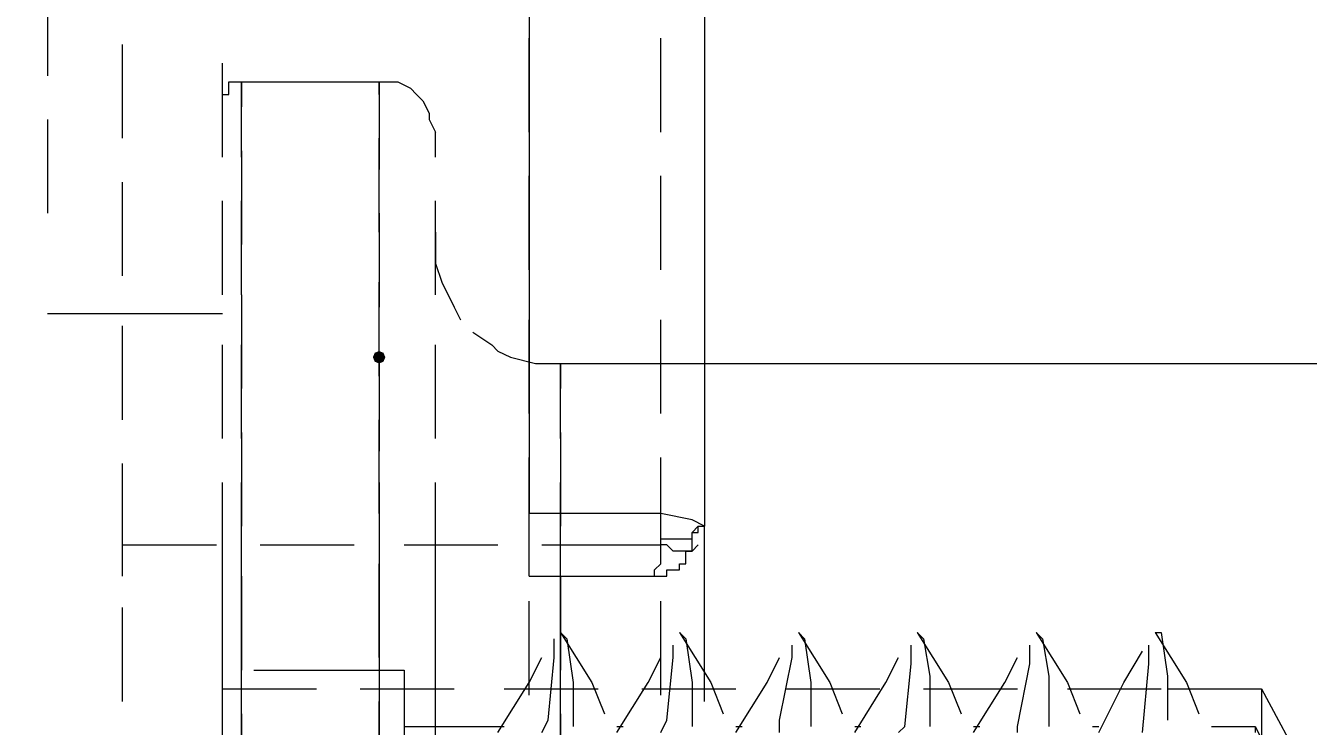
# Model space of a CAD drawing. Header units: millimetres. Extents: x 89051 to 218395, y -330386 to -125649.
# Drawn here: x 90757.02 to 90781.83, y -134294.73 to -134281.17 of the extents above; entities that cross this region are included whole.
import ezdxf

# ---------------------------------------------------------------- set-up
doc = ezdxf.new("R2010")
doc.units = ezdxf.units.MM
doc.header["$LTSCALE"] = 13
doc.layers.add('C00-00-00', color=7, linetype='Continuous')
doc.layers.add('标注、文本', color=3, linetype='Continuous', lineweight=25)
doc.styles.get("Standard").update_dxf_attribs({"font": 'gbenor.shx', "bigfont": 'gbcbig.shx'})
doc.dimstyles.new('1-15', dxfattribs={"dimscale": 20, "dimtxt": 3.5, "dimasz": 2, "dimexe": 1.5, "dimexo": 0.5, "dimgap": 0.5, "dimtad": 1, "dimtoh": 1, "dimdec": 1, "dimdsep": 46, "dimtxsty": 'Standard', "dimcen": 2.5, "dimclrd": 3, "dimclre": 3, "dimclrt": 3, "dimadec": 0, "dimazin": 2, "dimtfac": 1, "dimtdec": 1, "dimtmove": 0, "dimatfit": 2, "dimfxl": 1, "dimarcsym": 0})

# ---------------------------------------------------------------- blocks, each defined once
blk = doc.blocks.new('225635')
at = {"layer": 'C00-00-00'}
h = blk.add_hatch(color=256, dxfattribs=at)
h.dxf.hatch_style = 2
h.paths.add_polyline_path([(72476.893, -125597.877), (72476.808, -125597.912), (72476.772, -125597.998), (72476.808, -125598.083), (72476.893, -125598.119), (72476.979, -125598.083), (72477.014, -125597.998), (72476.979, -125597.912)])
at = {"layer": 'C00-00-00', "lineweight": 15}
for points in [[(72479.797, -125571.497), (72479.797, -125571.739), (72479.797, -125572.223), (72479.797, -125572.828), (72479.797, -125573.554), (72479.797, -125574.643), (72479.797, -125575.732), (72479.797, -125577.063), (72479.797, -125578.636), (72479.797, -125580.331), (72479.797, -125582.146), (72479.797, -125584.082), (72479.797, -125586.139), (72479.797, -125588.438), (72479.797, -125590.737), (72479.797, -125593.157), (72479.797, -125595.699), (72479.797, -125598.361), (72479.797, -125601.023)], [(72483.186, -125574.764), (72483.186, -125574.885), (72483.186, -125575.006), (72483.186, -125575.49), (72483.186, -125576.095), (72483.186, -125576.821), (72483.186, -125577.91), (72483.186, -125578.999), (72483.186, -125580.331), (72483.186, -125581.904), (72483.186, -125583.477), (72483.186, -125585.292), (72483.186, -125587.228), (72483.186, -125589.406), (72483.186, -125591.584), (72483.186, -125593.883), (72483.186, -125596.183), (72483.186, -125598.724), (72483.186, -125601.265)], [(72470.48, -125590.737), (72470.48, -125591.826)], [(72470.48, -125591.826), (72470.48, -125592.552)], [(72479.797, -125592.431), (72479.797, -125591.826)], [(72482.339, -125592.068), (72482.339, -125591.826)], [(72471.932, -125592.068), (72471.932, -125591.947)], [(72471.932, -125593.52), (72471.932, -125592.068)], [(72482.339, -125593.52), (72482.339, -125592.068)], [(72473.868, -125592.794), (72473.868, -125592.31)], [(72479.797, -125593.641), (72479.797, -125592.431)], [(72473.868, -125594.125), (72473.868, -125592.794)], [(72473.989, -125592.794), (72473.989, -125592.673)], [(72473.989, -125592.673), (72474.11, -125592.673)], [(72473.989, -125592.915), (72473.989, -125592.794)], [(72474.11, -125592.673), (72474.231, -125592.673)], [(72474.231, -125592.673), (72476.046, -125592.673)], [(72474.231, -125592.794), (72474.231, -125592.673)], [(72474.231, -125592.673), (72474.231, -125592.915)], [(72474.231, -125593.157), (72474.231, -125592.794)], [(72476.046, -125592.673), (72476.893, -125592.673)], [(72476.893, -125592.673), (72477.135, -125592.673)], [(72476.893, -125592.794), (72476.893, -125592.673)], [(72476.893, -125592.673), (72476.893, -125592.915)], [(72476.893, -125592.915), (72476.893, -125592.794)], [(72477.135, -125592.673), (72477.256, -125592.673)], [(72477.256, -125592.673), (72477.498, -125592.794)], [(72477.498, -125592.794), (72477.619, -125592.915)], [(72473.868, -125592.915), (72473.989, -125592.915)], [(72474.231, -125592.915), (72474.231, -125593.157)], [(72476.893, -125592.915), (72476.893, -125593.278)], [(72477.619, -125592.915), (72477.74, -125593.036)], [(72477.74, -125593.036), (72477.861, -125593.278)], [(72474.231, -125593.641), (72474.231, -125593.157)], [(72476.893, -125593.278), (72476.893, -125593.883)], [(72477.861, -125593.278), (72477.861, -125593.399)], [(72470.48, -125593.399), (72470.48, -125594.367)], [(72471.932, -125593.762), (72471.932, -125593.52)], [(72477.861, -125593.399), (72477.982, -125593.641)], [(72482.339, -125593.641), (72482.339, -125593.52)], [(72474.231, -125594.125), (72474.231, -125593.641)], [(72476.893, -125594.488), (72476.893, -125593.762)], [(72477.982, -125593.762), (72477.982, -125593.641)], [(72477.982, -125594.125), (72477.982, -125593.762)], [(72474.231, -125594.004), (72474.231, -125594.851)], [(72476.893, -125593.883), (72476.893, -125594.367)], [(72470.48, -125594.367), (72470.48, -125595.214)], [(72476.893, -125595.336), (72476.893, -125594.488)], [(72479.797, -125594.851), (72479.797, -125594.488)], [(72482.339, -125595.093), (72482.339, -125594.488)], [(72471.932, -125595.093), (72471.932, -125594.609)], [(72473.868, -125595.699), (72473.868, -125594.972)], [(72474.231, -125594.851), (72474.231, -125595.82)], [(72474.231, -125595.214), (72474.231, -125594.972)], [(72477.982, -125595.214), (72477.982, -125594.972)], [(72479.797, -125596.304), (72479.797, -125594.851)], [(72471.932, -125596.425), (72471.932, -125595.093)], [(72474.231, -125596.304), (72474.231, -125595.214)], [(72476.893, -125595.214), (72476.893, -125595.699)], [(72477.982, -125596.183), (72477.982, -125595.214)], [(72482.339, -125596.304), (72482.339, -125595.093)], [(72476.893, -125595.578), (72476.893, -125595.336)], [(72473.868, -125596.788), (72473.868, -125595.699)], [(72476.893, -125595.699), (72476.893, -125596.788)], [(72477.982, -125595.578), (72477.982, -125596.183)], [(72474.231, -125596.788), (72474.231, -125596.304)], [(72477.982, -125596.788), (72477.982, -125596.183)], [(72477.982, -125596.183), (72478.103, -125596.546)], [(72476.893, -125597.635), (72476.893, -125596.546)], [(72478.103, -125596.546), (72478.345, -125597.03)], [(72474.231, -125596.788), (72474.231, -125596.909)], [(72476.893, -125596.788), (72476.893, -125597.03)], [(72474.231, -125596.909), (72474.231, -125598.24)], [(72478.345, -125597.03), (72478.466, -125597.272)], [(72470.48, -125597.151), (72472.295, -125597.151)], [(72472.295, -125597.151), (72473.868, -125597.151)], [(72479.797, -125597.514), (72479.797, -125597.272)], [(72482.339, -125598.724), (72482.339, -125597.272)], [(72471.932, -125598.603), (72471.932, -125597.393)], [(72478.708, -125597.514), (72479.071, -125597.756)], [(72479.797, -125599.087), (72479.797, -125597.514)], [(72473.868, -125599.087), (72473.868, -125597.756)], [(72474.231, -125598.966), (72474.231, -125597.756)], [(72476.893, -125598.361), (72476.893, -125597.635)], [(72477.982, -125598.361), (72477.982, -125597.756)], [(72479.071, -125597.756), (72479.192, -125597.877)], [(72476.893, -125597.998), (72476.893, -125599.45)], [(72479.192, -125597.877), (72479.434, -125597.998)], [(72479.434, -125597.998), (72479.918, -125598.119)], [(72474.231, -125598.24), (72474.231, -125598.603)], [(72479.918, -125598.119), (72480.402, -125598.119)], [(72480.402, -125598.119), (72482.218, -125598.119)], [(72480.402, -125598.361), (72480.402, -125598.119)], [(72480.402, -125598.119), (72480.402, -125598.361)], [(72482.218, -125598.119), (72483.186, -125598.119)], [(72483.186, -125598.119), (72497.222, -125598.119)], [(72477.982, -125599.571), (72477.982, -125598.361)], [(72480.402, -125598.845), (72480.402, -125598.361)], [(72480.402, -125598.361), (72480.402, -125598.603)], [(72471.932, -125599.208), (72471.932, -125598.603)], [(72482.339, -125599.087), (72482.339, -125598.724)], [(72474.231, -125599.571), (72474.231, -125598.966)], [(72480.402, -125599.45), (72480.402, -125598.845)], [(72473.868, -125599.571), (72473.868, -125599.087)], [(72476.893, -125600.418), (72476.893, -125599.208)], [(72474.231, -125599.45), (72474.231, -125599.692)], [(72476.893, -125599.45), (72476.893, -125599.813)], [(72480.402, -125599.571), (72480.402, -125599.45)], [(72480.402, -125599.45), (72480.402, -125599.934)], [(72474.231, -125599.692), (72474.231, -125601.265)], [(72479.797, -125600.176), (72479.797, -125599.934)], [(72480.402, -125599.934), (72480.402, -125600.781)], [(72482.339, -125600.539), (72482.339, -125599.934)], [(72471.932, -125600.539), (72471.932, -125600.055)], [(72479.797, -125601.749), (72479.797, -125600.176)], [(72473.868, -125600.902), (72473.868, -125600.418)], [(72474.231, -125601.991), (72474.231, -125600.418)], [(72476.893, -125601.023), (72476.893, -125600.418)], [(72476.893, -125600.418), (72476.893, -125600.66)], [(72477.982, -125601.144), (72477.982, -125600.418)], [(72480.402, -125601.144), (72480.402, -125600.418)], [(72471.932, -125601.87), (72471.932, -125600.539)], [(72476.893, -125600.66), (72476.893, -125601.023)], [(72480.402, -125600.781), (72480.402, -125601.265)], [(72482.339, -125601.749), (72482.339, -125600.539)], [(72473.868, -125602.233), (72473.868, -125600.902)], [(72476.893, -125601.023), (72476.893, -125602.233)], [(72483.186, -125601.265), (72482.944, -125601.144), (72482.339, -125601.023), (72481.491, -125601.023), (72480.402, -125601.023), (72479.797, -125601.023)], [(72479.797, -125602.233), (72479.797, -125602.112), (72479.797, -125601.991), (72479.797, -125601.87), (72479.797, -125601.628), (72479.797, -125601.386), (72479.797, -125601.265), (72479.797, -125601.023)], [(72477.982, -125602.233), (72477.982, -125601.144)], [(72480.402, -125602.112), (72480.402, -125601.144)], [(72482.097, -125602.233), (72482.218, -125602.233), (72482.339, -125602.233), (72482.46, -125602.233), (72482.46, -125602.112), (72482.581, -125602.112), (72482.702, -125602.112), (72482.702, -125601.991), (72482.823, -125601.991), (72482.823, -125601.87), (72482.823, -125601.749), (72482.944, -125601.749), (72482.944, -125601.628), (72482.944, -125601.507), (72482.944, -125601.386), (72483.065, -125601.265)], [(72483.065, -125601.386), (72483.065, -125601.265)], [(72483.065, -125601.265), (72483.186, -125601.265)], [(72483.186, -125601.386), (72483.186, -125601.265)], [(72482.339, -125601.628), (72482.339, -125601.507)], [(72482.339, -125601.507), (72482.46, -125601.507)], [(72482.46, -125601.507), (72482.702, -125601.507)], [(72482.702, -125601.507), (72482.823, -125601.507)], [(72482.823, -125601.507), (72482.944, -125601.507)], [(72482.944, -125601.507), (72482.944, -125601.386)], [(72482.944, -125601.386), (72483.065, -125601.386)], [(72483.186, -125602.838), (72483.186, -125601.386)], [(72471.932, -125601.749), (72471.932, -125601.628)], [(72471.932, -125601.628), (72473.747, -125601.628)], [(72471.932, -125601.87), (72471.932, -125601.749)], [(72474.594, -125601.628), (72476.409, -125601.628)], [(72477.377, -125601.628), (72479.192, -125601.628)], [(72480.039, -125601.628), (72481.854, -125601.628)], [(72481.854, -125601.628), (72482.339, -125601.628)], [(72482.339, -125601.749), (72482.339, -125601.628)], [(72482.46, -125601.628), (72482.339, -125601.628)], [(72482.339, -125601.991), (72482.339, -125601.749)], [(72482.581, -125601.749), (72482.46, -125601.628)], [(72482.702, -125601.749), (72482.581, -125601.749)], [(72482.823, -125601.749), (72482.702, -125601.749)], [(72482.944, -125601.749), (72482.823, -125601.749)], [(72483.065, -125601.628), (72482.944, -125601.749)], [(72471.932, -125601.991), (72471.932, -125601.87)], [(72471.932, -125602.112), (72471.932, -125601.991)], [(72474.231, -125602.233), (72474.231, -125601.991)], [(72476.893, -125602.112), (72476.893, -125601.991)], [(72482.218, -125602.112), (72482.339, -125601.991)], [(72471.932, -125602.233), (72471.932, -125602.112)], [(72473.868, -125620.021), (72473.868, -125619.416), (72473.868, -125617.48), (72473.868, -125615.423), (72473.868, -125613.245), (72473.868, -125611.188), (72473.868, -125609.009), (72473.868, -125606.952), (72473.868, -125604.895), (72473.868, -125602.838), (72473.868, -125602.233)], [(72474.231, -125602.233), (72474.231, -125602.838)], [(72474.231, -125611.188), (72474.231, -125609.251), (72474.231, -125607.315), (72474.231, -125605.5), (72474.231, -125603.685), (72474.231, -125602.233)], [(72476.893, -125603.806), (72476.893, -125602.112)], [(72476.893, -125602.233), (72476.893, -125602.596), (72476.893, -125604.29), (72476.893, -125606.105)], [(72477.982, -125606.105), (72477.982, -125604.411), (72477.982, -125602.717), (72477.982, -125602.233)], [(72479.797, -125602.233), (72480.281, -125602.233), (72481.007, -125602.233), (72481.612, -125602.233), (72481.975, -125602.233), (72482.097, -125602.233)], [(72480.402, -125602.233), (72480.402, -125602.112)], [(72480.402, -125602.233), (72480.402, -125603.08)], [(72480.402, -125606.105), (72480.402, -125604.774), (72480.402, -125603.443), (72480.402, -125602.233)], [(72482.097, -125602.233), (72482.218, -125602.233)], [(72482.218, -125602.233), (72482.218, -125602.112)], [(72479.797, -125602.838), (72479.797, -125602.717)], [(72482.339, -125604.532), (72482.339, -125602.717)], [(72471.932, -125604.653), (72471.932, -125602.838)], [(72474.231, -125602.838), (72474.231, -125604.048)], [(72479.797, -125604.532), (72479.797, -125602.838)], [(72483.186, -125603.564), (72483.186, -125602.838)], [(72480.402, -125603.08), (72480.402, -125604.048)], [(72480.281, -125603.806), (72480.281, -125603.443)], [(72480.402, -125603.322), (72480.523, -125603.443)], [(72480.402, -125603.322), (72481.007, -125604.29)], [(72480.523, -125603.443), (72480.644, -125604.29)], [(72482.702, -125603.322), (72482.823, -125603.443)], [(72482.702, -125603.322), (72483.307, -125604.29)], [(72482.823, -125603.443), (72482.944, -125604.29)], [(72485.001, -125603.322), (72485.122, -125603.443)], [(72485.001, -125603.322), (72485.606, -125604.29)], [(72485.122, -125603.443), (72485.243, -125604.29)], [(72487.3, -125603.322), (72487.421, -125603.443)], [(72487.3, -125603.322), (72487.905, -125604.29)], [(72487.421, -125603.443), (72487.542, -125604.169)], [(72489.599, -125603.322), (72489.72, -125603.443)], [(72489.599, -125603.322), (72490.204, -125604.29)], [(72489.72, -125603.443), (72489.841, -125604.169)], [(72491.898, -125603.322), (72492.019, -125603.322)], [(72491.898, -125603.322), (72492.503, -125604.29)], [(72492.019, -125603.322), (72492.14, -125604.169)], [(72482.581, -125603.806), (72482.581, -125603.564)], [(72483.186, -125604.653), (72483.186, -125603.564)], [(72484.88, -125603.806), (72484.88, -125603.564)], [(72487.179, -125603.927), (72487.179, -125603.564)], [(72489.478, -125603.927), (72489.478, -125603.564)], [(72491.293, -125604.29), (72491.656, -125603.685)], [(72491.777, -125603.927), (72491.777, -125603.564)], [(72479.797, -125604.29), (72480.039, -125603.806)], [(72480.16, -125605.016), (72480.281, -125603.806)], [(72482.097, -125604.29), (72482.339, -125603.806)], [(72482.46, -125605.016), (72482.581, -125603.806)], [(72484.396, -125604.29), (72484.638, -125603.806)], [(72484.638, -125605.016), (72484.88, -125603.806)], [(72486.695, -125604.29), (72486.937, -125603.806)], [(72487.058, -125605.137), (72487.179, -125603.927)], [(72488.994, -125604.29), (72489.236, -125603.806)], [(72489.236, -125605.137), (72489.478, -125603.927)], [(72491.656, -125605.258), (72491.777, -125603.927)], [(72474.473, -125604.048), (72476.288, -125604.048)], [(72476.288, -125604.048), (72477.377, -125604.048)], [(72477.377, -125604.048), (72477.377, -125604.169)], [(72477.377, -125604.169), (72477.377, -125604.532)], [(72487.542, -125604.169), (72487.542, -125605.137)], [(72489.841, -125604.169), (72489.841, -125605.137)], [(72492.14, -125604.169), (72492.14, -125605.016)], [(72473.868, -125604.411), (72475.683, -125604.411)], [(72476.53, -125604.411), (72478.345, -125604.411)], [(72479.192, -125605.258), (72479.797, -125604.29)], [(72479.313, -125604.411), (72481.128, -125604.411)], [(72480.644, -125604.29), (72480.644, -125605.137)], [(72481.007, -125604.29), (72481.249, -125604.895)], [(72481.491, -125605.258), (72482.097, -125604.29)], [(72481.975, -125604.411), (72483.791, -125604.411)], [(72482.944, -125604.29), (72482.944, -125605.137)], [(72483.307, -125604.29), (72483.549, -125604.895)], [(72483.791, -125605.258), (72484.396, -125604.29)], [(72484.759, -125604.411), (72486.574, -125604.411)], [(72485.243, -125604.29), (72485.243, -125605.137)], [(72485.606, -125604.29), (72485.848, -125604.895)], [(72486.09, -125605.258), (72486.695, -125604.29)], [(72487.421, -125604.411), (72489.236, -125604.411)], [(72487.905, -125604.29), (72488.147, -125604.895)], [(72488.389, -125605.258), (72488.994, -125604.29)], [(72490.204, -125604.29), (72490.446, -125604.895)], [(72490.204, -125604.411), (72492.019, -125604.411)], [(72490.809, -125605.258), (72491.293, -125604.29)], [(72492.14, -125604.411), (72492.866, -125604.411)], [(72492.503, -125604.29), (72492.745, -125604.895)], [(72492.866, -125604.411), (72493.955, -125604.411)], [(72493.955, -125604.411), (72493.955, -125604.653)], [(72493.955, -125604.411), (72494.802, -125605.984)], [(72476.893, -125605.5), (72476.893, -125604.653)], [(72477.377, -125604.532), (72477.377, -125605.137)], [(72493.955, -125604.653), (72493.955, -125605.137)], [(72474.231, -125604.895), (72474.231, -125606.468)], [(72480.402, -125604.895), (72480.402, -125605.742)], [(72477.377, -125605.137), (72477.377, -125605.742)], [(72477.377, -125605.137), (72479.192, -125605.137)], [(72479.192, -125605.137), (72479.313, -125605.137)], [(72480.039, -125605.258), (72480.16, -125605.016)], [(72481.491, -125605.137), (72481.612, -125605.137)], [(72482.339, -125605.258), (72482.46, -125605.016)], [(72483.791, -125605.137), (72483.912, -125605.137)], [(72484.638, -125605.258), (72484.638, -125605.016)], [(72486.09, -125605.137), (72486.211, -125605.137)], [(72486.937, -125605.258), (72487.058, -125605.137)], [(72488.389, -125605.137), (72488.51, -125605.137)], [(72489.236, -125605.258), (72489.236, -125605.137)], [(72490.688, -125605.137), (72490.809, -125605.137)], [(72492.987, -125605.137), (72493.834, -125605.137)], [(72493.834, -125605.137), (72493.834, -125605.258)], [(72493.834, -125605.137), (72493.955, -125605.379)], [(72493.955, -125605.137), (72493.955, -125605.742)]]:
    blk.add_lwpolyline(points, dxfattribs=at)
blk = doc.blocks.new('*D580')
at = {"layer": 'Defpoints', "color": 0, "transparency": 16777216}
for p in [(90794.776, -134113.287), (90674.312, -134182.836), (90940.67, -134217.792), (90006.08, -134300.778), (90933.981, -134300.778)]:
    blk.add_point(p, dxfattribs=at)
at = {"layer": '标注、文本', "color": 3, "lineweight": -2, "transparency": 16777216}
for p, q in [((90803.436, -134108.287), (90909.885, -134046.828)), ((90943.981, -134300.778), (90977.93, -134300.778))]:
    blk.add_line(p, q, dxfattribs=at)
blk.add_arc((90470.031, -134300.778), 477.9, 4.79703, 25.20297, dxfattribs=at)
at = {"layer": '标注、文本', "color": 3, "transparency": 16777216}
for points in [[(90896.529, -134100.365), (90908.345, -134094.187), (90883.904, -134061.828)], [(90952.917, -134260.534), (90939.596, -134261.092), (90947.93, -134300.778)]]:
    blk.add_solid(points, dxfattribs=at)
at = {"layer": '标注、文本', "color": 3, "transparency": 16777216, "insert": (90975.113, -134165.442), "char_height": 70, "attachment_point": 5, "rotation": 285}
blk.add_mtext('30°', dxfattribs=at)

msp = doc.modelspace()

# ---------------------------------------------------------------- block references
at = {"layer": '标注、文本'}
msp.add_blockref('225635', (18286.963, -8689.591), dxfattribs=at)

# ---------------------------------------------------------------- dimensions: what is measured, and where the dimension line sits
dim = msp.add_angular_dim_2l(base=(90940.67, -134217.792), line1=((90006.08, -134300.778), (90933.981, -134300.778)), line2=((90674.312, -134182.836), (90794.776, -134113.287)), dimstyle='1-15', dxfattribs=at)
dim.commit()
dim.dimension.update_dxf_attribs({"geometry": '*D580', "text_midpoint": (90975.113, -134165.442)})

doc.saveas('drawing.dxf')
